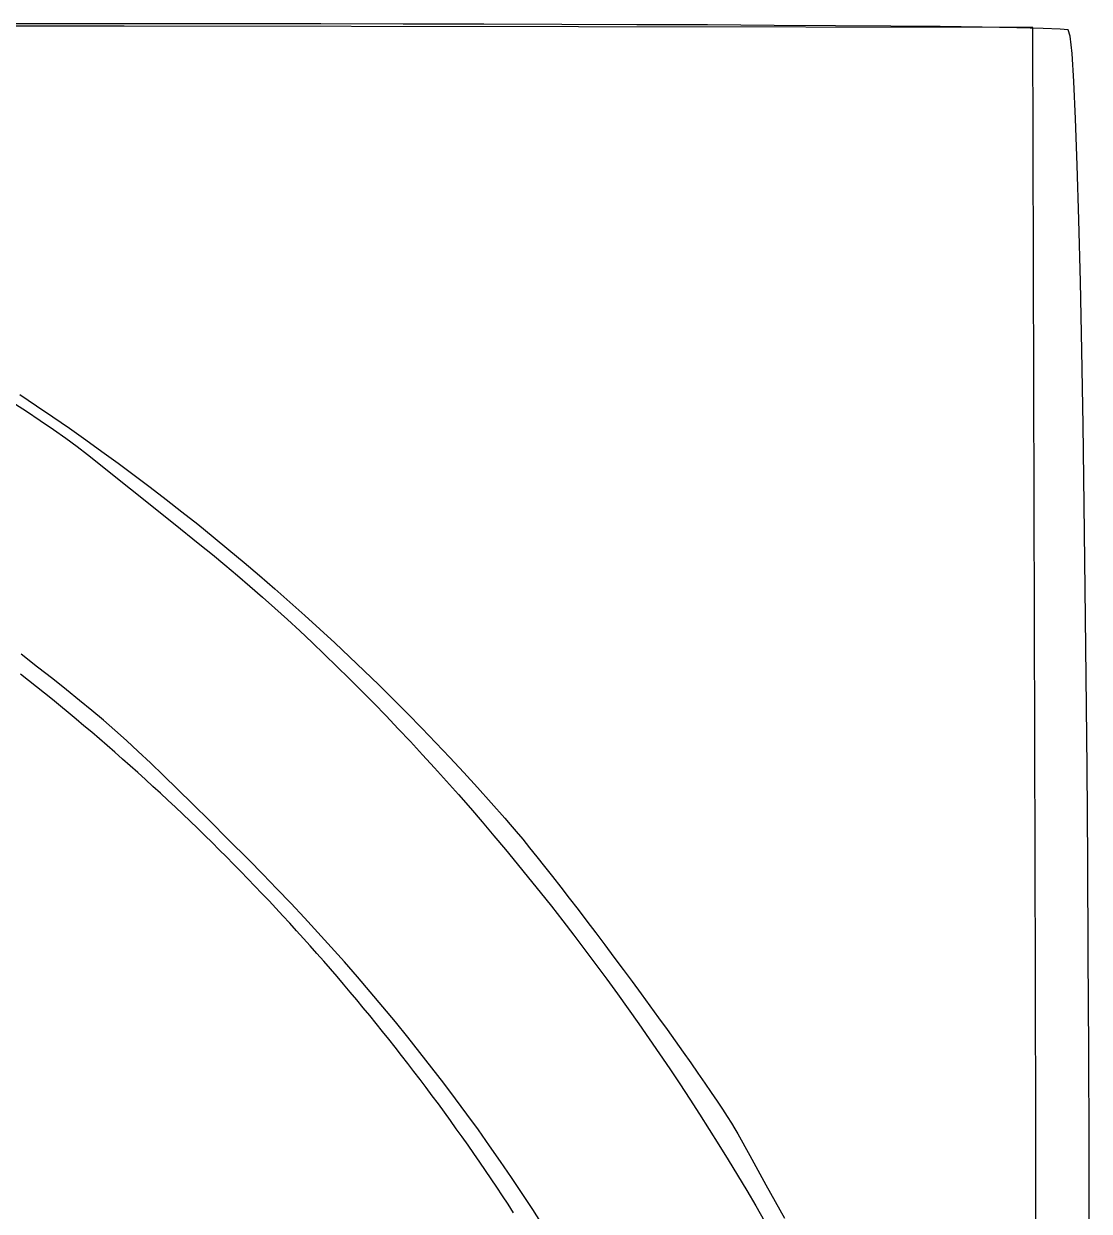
# Model space of a CAD drawing. Header units: inches. Extents: x -14 to 338, y 0 to 125.
# Drawn here: x 24.872 to 26.661, y 56.814 to 58.808 of the extents above; entities that cross this region are included whole.
import ezdxf

# ---------------------------------------------------------------- set-up
doc = ezdxf.new("R2010")
doc.units = ezdxf.units.IN
doc.layers.add('Bottom Overlay', color=54, linetype='Continuous')
doc.layers.add('Top Overlay', color=2, linetype='Continuous')

# ---------------------------------------------------------------- blocks, each defined once
blk = doc.blocks.new('IMPORTED_IMAGE_B_2')
at = {"layer": 'Bottom Overlay'}
for p, q in [((12.3209, -6.0527), (12.1799, -6.0528)), ((12.463, -6.0527), (12.3209, -6.0527)), ((12.3209, -6.0527), (12.3209, -6.0527)), ((12.605, -6.0528), (12.463, -6.0527)), ((12.463, -6.0527), (12.463, -6.0527)), ((12.7459, -6.0529), (12.605, -6.0528)), ((12.605, -6.0528), (12.605, -6.0528)), ((12.8845, -6.0532), (12.7459, -6.0529)), ((12.7459, -6.0529), (12.7459, -6.0529)), ((13.0199, -6.0535), (12.8845, -6.0532)), ((12.8845, -6.0532), (12.8845, -6.0532)), ((13.1509, -6.0538), (13.0199, -6.0535)), ((13.0199, -6.0535), (13.0199, -6.0535)), ((13.2765, -6.0543), (13.1509, -6.0538)), ((13.1509, -6.0538), (13.1509, -6.0538)), ((13.3956, -6.0548), (13.2765, -6.0543)), ((13.2765, -6.0543), (13.2765, -6.0543)), ((13.5072, -6.0554), (13.3956, -6.0548)), ((13.3956, -6.0548), (13.3956, -6.0548)), ((13.6102, -6.0561), (13.5072, -6.0554)), ((13.5072, -6.0554), (13.5072, -6.0554)), ((13.7035, -6.0568), (13.6102, -6.0561)), ((13.6102, -6.0561), (13.6102, -6.0561)), ((13.7861, -6.0576), (13.7035, -6.0568)), ((13.7035, -6.0568), (13.7035, -6.0568)), ((13.8569, -6.0585), (13.7861, -6.0576)), ((13.7861, -6.0576), (13.7861, -6.0576)), ((13.9149, -6.0594), (13.8569, -6.0585)), ((13.8569, -6.0585), (13.8569, -6.0585)), ((13.9589, -6.0605), (13.9149, -6.0594)), ((13.9149, -6.0594), (13.9149, -6.0594)), ((13.9879, -6.0616), (13.9589, -6.0605)), ((13.9589, -6.0605), (13.9589, -6.0605)), ((14.0009, -6.0627), (13.9879, -6.0616)), ((13.9879, -6.0616), (13.9879, -6.0616)), ((14.0043, -6.0734), (14.0009, -6.0627)), ((14.0009, -6.0627), (14.0009, -6.0627)), ((14.0076, -6.1027), (14.0043, -6.0734)), ((14.0043, -6.0734), (14.0043, -6.0734)), ((14.0107, -6.1495), (14.0076, -6.1027)), ((14.0076, -6.1027), (14.0076, -6.1027)), ((14.0137, -6.2125), (14.0107, -6.1495)), ((14.0107, -6.1495), (14.0107, -6.1495)), ((14.0165, -6.2904), (14.0137, -6.2125)), ((14.0137, -6.2125), (14.0137, -6.2125)), ((14.0192, -6.382), (14.0165, -6.2904)), ((14.0165, -6.2904), (14.0165, -6.2904)), ((14.0217, -6.4861), (14.0192, -6.382)), ((14.0192, -6.382), (14.0192, -6.382)), ((14.024, -6.6013), (14.0217, -6.4861)), ((14.0217, -6.4861), (14.0217, -6.4861)), ((14.0261, -6.7265), (14.024, -6.6013)), ((14.024, -6.6013), (14.024, -6.6013)), ((12.2404, -6.6757), (12.2683, -6.6943)), ((12.2683, -6.6943), (12.2683, -6.6943)), ((12.2683, -6.6943), (12.296, -6.7131)), ((12.296, -6.7131), (12.296, -6.7131)), ((12.296, -6.7131), (12.3236, -6.7322)), ((12.3236, -6.7322), (12.3236, -6.7322)), ((12.3236, -6.7322), (12.3511, -6.7515)), ((14.0281, -6.8604), (14.0261, -6.7265)), ((14.0261, -6.7265), (14.0261, -6.7265)), ((12.3511, -6.7515), (12.3511, -6.7515)), ((12.3511, -6.7515), (12.3784, -6.7711)), ((12.3784, -6.7711), (12.3784, -6.7711)), ((12.3784, -6.7711), (12.4056, -6.7909)), ((12.4056, -6.7909), (12.4056, -6.7909)), ((12.4056, -6.7909), (12.4326, -6.8109)), ((12.4326, -6.8109), (12.4326, -6.8109)), ((12.4326, -6.8109), (12.4594, -6.8312)), ((12.4594, -6.8312), (12.4594, -6.8312)), ((12.4594, -6.8312), (12.4861, -6.8517)), ((12.4861, -6.8517), (12.4861, -6.8517)), ((12.4861, -6.8517), (12.5127, -6.8724)), ((14.0298, -7.0018), (14.0281, -6.8604)), ((14.0281, -6.8604), (14.0281, -6.8604)), ((12.5127, -6.8724), (12.5127, -6.8724)), ((12.5127, -6.8724), (12.5391, -6.8934)), ((12.5391, -6.8934), (12.5391, -6.8934)), ((12.5391, -6.8934), (12.5653, -6.9146)), ((12.5653, -6.9146), (12.5653, -6.9146)), ((12.5653, -6.9146), (12.5914, -6.9361)), ((12.5914, -6.9361), (12.5914, -6.9361)), ((12.5914, -6.9361), (12.6173, -6.9577)), ((12.6173, -6.9577), (12.6173, -6.9577)), ((12.6173, -6.9577), (12.6431, -6.9797)), ((12.6431, -6.9797), (12.6431, -6.9797)), ((12.6431, -6.9797), (12.6687, -7.0018)), ((12.6687, -7.0018), (12.6687, -7.0018)), ((12.6687, -7.0018), (12.6941, -7.0242)), ((14.0314, -7.1493), (14.0298, -7.0018)), ((14.0298, -7.0018), (14.0298, -7.0018)), ((12.6941, -7.0242), (12.6941, -7.0242)), ((12.6941, -7.0242), (12.7193, -7.0468)), ((12.7193, -7.0468), (12.7193, -7.0468)), ((12.7193, -7.0468), (12.7444, -7.0696)), ((12.7444, -7.0696), (12.7444, -7.0696)), ((12.7444, -7.0696), (12.7694, -7.0927)), ((12.7694, -7.0927), (12.7694, -7.0927)), ((12.7694, -7.0927), (12.7941, -7.116)), ((12.2703, -7.1332), (12.2425, -7.1116)), ((12.7941, -7.116), (12.7941, -7.116)), ((12.7941, -7.116), (12.8187, -7.1395)), ((12.2956, -7.1531), (12.2703, -7.1332)), ((12.2703, -7.1332), (12.2703, -7.1332)), ((12.8187, -7.1395), (12.8187, -7.1395)), ((12.8187, -7.1395), (12.8431, -7.1632)), ((12.3189, -7.1716), (12.2956, -7.1531)), ((12.2956, -7.1531), (12.2956, -7.1531)), ((14.0328, -7.3019), (14.0314, -7.1493)), ((14.0314, -7.1493), (14.0314, -7.1493)), ((12.3406, -7.1892), (12.3189, -7.1716)), ((12.3189, -7.1716), (12.3189, -7.1716)), ((12.8431, -7.1632), (12.8431, -7.1632)), ((12.8431, -7.1632), (12.8674, -7.1872)), ((12.3611, -7.2061), (12.3406, -7.1892)), ((12.3406, -7.1892), (12.3406, -7.1892)), ((12.8674, -7.1872), (12.8674, -7.1872)), ((12.8674, -7.1872), (12.8915, -7.2114)), ((12.3808, -7.2227), (12.3611, -7.2061)), ((12.3611, -7.2061), (12.3611, -7.2061)), ((12.8915, -7.2114), (12.8915, -7.2114)), ((12.8915, -7.2114), (12.9154, -7.2358)), ((12.4001, -7.2395), (12.3808, -7.2227)), ((12.3808, -7.2227), (12.3808, -7.2227)), ((12.4195, -7.2568), (12.4001, -7.2395)), ((12.4001, -7.2395), (12.4001, -7.2395)), ((12.9154, -7.2358), (12.9154, -7.2358)), ((12.9154, -7.2358), (12.9391, -7.2604)), ((12.4393, -7.2749), (12.4195, -7.2568)), ((12.4195, -7.2568), (12.4195, -7.2568)), ((12.46, -7.2943), (12.4393, -7.2749)), ((12.4393, -7.2749), (12.4393, -7.2749)), ((12.9391, -7.2604), (12.9391, -7.2604)), ((12.9391, -7.2604), (12.9626, -7.2853)), ((12.4819, -7.3152), (12.46, -7.2943)), ((12.46, -7.2943), (12.46, -7.2943)), ((12.9626, -7.2853), (12.9626, -7.2853)), ((12.9626, -7.2853), (12.986, -7.3104)), ((12.5055, -7.3382), (12.4819, -7.3152)), ((12.4819, -7.3152), (12.4819, -7.3152)), ((12.986, -7.3104), (12.986, -7.3104)), ((12.986, -7.3104), (13.0092, -7.3357)), ((14.0339, -7.4581), (14.0328, -7.3019)), ((14.0328, -7.3019), (14.0328, -7.3019)), ((12.5312, -7.3635), (12.5055, -7.3382)), ((12.5055, -7.3382), (12.5055, -7.3382)), ((13.0092, -7.3357), (13.0092, -7.3357)), ((13.0092, -7.3357), (13.0322, -7.3612)), ((12.5594, -7.3915), (12.5312, -7.3635)), ((12.5312, -7.3635), (12.5312, -7.3635)), ((13.0322, -7.3612), (13.0322, -7.3612)), ((13.0322, -7.3612), (13.055, -7.3869)), ((12.5905, -7.4226), (12.5594, -7.3915)), ((12.5594, -7.3915), (12.5594, -7.3915)), ((13.055, -7.3869), (13.055, -7.3869)), ((13.055, -7.3869), (13.0642, -7.3975)), ((13.0642, -7.3975), (13.0642, -7.3975)), ((13.0642, -7.3975), (13.0742, -7.4093)), ((13.0742, -7.4093), (13.0742, -7.4093)), ((13.0742, -7.4093), (13.085, -7.4224)), ((12.6249, -7.4571), (12.5905, -7.4226)), ((12.5905, -7.4226), (12.5905, -7.4226)), ((13.085, -7.4224), (13.085, -7.4224)), ((13.085, -7.4224), (13.0966, -7.4366)), ((13.0966, -7.4366), (13.0966, -7.4366)), ((13.0966, -7.4366), (13.1089, -7.4519)), ((12.6487, -7.4813), (12.6249, -7.4571)), ((12.6249, -7.4571), (12.6249, -7.4571)), ((13.1089, -7.4519), (13.1089, -7.4519)), ((13.1089, -7.4519), (13.1217, -7.4681)), ((14.0349, -7.6168), (14.0339, -7.4581)), ((14.0339, -7.4581), (14.0339, -7.4581)), ((13.1217, -7.4681), (13.1217, -7.4681)), ((13.1217, -7.4681), (13.1351, -7.4851)), ((12.6722, -7.5055), (12.6487, -7.4813)), ((12.6487, -7.4813), (12.6487, -7.4813)), ((13.1351, -7.4851), (13.1351, -7.4851)), ((13.1351, -7.4851), (13.149, -7.5029)), ((12.6954, -7.5299), (12.6722, -7.5055)), ((12.6722, -7.5055), (12.6722, -7.5055)), ((13.149, -7.5029), (13.149, -7.5029)), ((13.149, -7.5029), (13.1633, -7.5214)), ((12.7184, -7.5544), (12.6954, -7.5299)), ((12.6954, -7.5299), (12.6954, -7.5299)), ((13.1633, -7.5214), (13.1633, -7.5214)), ((13.1633, -7.5214), (13.1779, -7.5404)), ((12.741, -7.579), (12.7184, -7.5544)), ((12.7184, -7.5544), (12.7184, -7.5544)), ((13.1779, -7.5404), (13.1779, -7.5404)), ((13.1779, -7.5404), (13.1928, -7.5599)), ((12.7634, -7.6038), (12.741, -7.579)), ((12.741, -7.579), (12.741, -7.579)), ((13.1928, -7.5599), (13.1928, -7.5599)), ((13.1928, -7.5599), (13.2078, -7.5798)), ((13.2078, -7.5798), (13.2078, -7.5798)), ((13.2078, -7.5798), (13.223, -7.6)), ((12.7855, -7.6286), (12.7634, -7.6038)), ((12.7634, -7.6038), (12.7634, -7.6038)), ((13.223, -7.6), (13.223, -7.6)), ((13.223, -7.6), (13.2383, -7.6205)), ((14.0357, -7.7767), (14.0349, -7.6168)), ((14.0349, -7.6168), (14.0349, -7.6168)), ((12.8074, -7.6536), (12.7855, -7.6286)), ((12.7855, -7.6286), (12.7855, -7.6286)), ((13.2383, -7.6205), (13.2383, -7.6205)), ((13.2383, -7.6205), (13.2536, -7.641)), ((12.8289, -7.6787), (12.8074, -7.6536)), ((12.8074, -7.6536), (12.8074, -7.6536)), ((13.2536, -7.641), (13.2536, -7.641)), ((13.2536, -7.641), (13.2688, -7.6615)), ((12.8502, -7.7039), (12.8289, -7.6787)), ((12.8289, -7.6787), (12.8289, -7.6787)), ((13.2688, -7.6615), (13.2688, -7.6615)), ((13.2688, -7.6615), (13.2838, -7.682)), ((13.2838, -7.682), (13.2838, -7.682)), ((13.2838, -7.682), (13.2986, -7.7023)), ((12.8712, -7.7293), (12.8502, -7.7039)), ((12.8502, -7.7039), (12.8502, -7.7039)), ((13.2986, -7.7023), (13.2986, -7.7023)), ((13.2986, -7.7023), (13.3132, -7.7223)), ((12.8919, -7.7548), (12.8712, -7.7293)), ((12.8712, -7.7293), (12.8712, -7.7293)), ((13.3132, -7.7223), (13.3132, -7.7223)), ((13.3132, -7.7223), (13.3274, -7.742)), ((12.9123, -7.7804), (12.8919, -7.7548)), ((12.8919, -7.7548), (12.8919, -7.7548)), ((13.3274, -7.742), (13.3274, -7.742)), ((13.3274, -7.742), (13.3412, -7.7613)), ((13.3412, -7.7613), (13.3412, -7.7613)), ((13.3412, -7.7613), (13.3545, -7.78)), ((14.0362, -7.9366), (14.0357, -7.7767)), ((14.0357, -7.7767), (14.0357, -7.7767)), ((12.9325, -7.8062), (12.9123, -7.7804)), ((12.9123, -7.7804), (12.9123, -7.7804)), ((13.3545, -7.78), (13.3545, -7.78)), ((13.3545, -7.78), (13.3673, -7.7981)), ((13.3673, -7.7981), (13.3673, -7.7981)), ((13.3673, -7.7981), (13.3794, -7.8155)), ((12.9524, -7.8321), (12.9325, -7.8062)), ((12.9325, -7.8062), (12.9325, -7.8062)), ((13.3794, -7.8155), (13.3794, -7.8155)), ((13.3794, -7.8155), (13.3909, -7.832)), ((12.9721, -7.8582), (12.9524, -7.8321)), ((12.9524, -7.8321), (12.9524, -7.8321)), ((13.3909, -7.832), (13.3909, -7.832)), ((13.3909, -7.832), (13.4016, -7.8477)), ((12.9914, -7.8844), (12.9721, -7.8582)), ((12.9721, -7.8582), (12.9721, -7.8582)), ((13.4016, -7.8477), (13.4016, -7.8477)), ((13.4016, -7.8477), (13.4115, -7.8623)), ((13.4115, -7.8623), (13.4115, -7.8623)), ((13.4115, -7.8623), (13.4205, -7.8759)), ((13.4205, -7.8759), (13.4205, -7.8759)), ((13.4205, -7.8759), (13.4285, -7.8883)), ((13.0105, -7.9107), (12.9914, -7.8844)), ((12.9914, -7.8844), (12.9914, -7.8844)), ((13.4285, -7.8883), (13.4285, -7.8883)), ((13.4285, -7.8883), (13.4355, -7.8994)), ((13.0293, -7.9372), (13.0105, -7.9107)), ((13.0105, -7.9107), (13.0105, -7.9107)), ((13.4355, -7.8994), (13.4355, -7.8994)), ((13.4355, -7.8994), (13.4414, -7.9091)), ((13.4414, -7.9091), (13.4414, -7.9091)), ((13.4414, -7.9091), (13.4462, -7.9174)), ((13.4462, -7.9174), (13.4462, -7.9174)), ((13.4462, -7.9174), (13.4663, -7.9538)), ((13.0479, -7.9638), (13.0293, -7.9372)), ((13.0293, -7.9372), (13.0293, -7.9372)), ((14.0365, -8.0952), (14.0362, -7.9366)), ((14.0362, -7.9366), (14.0362, -7.9366)), ((13.4663, -7.9538), (13.4663, -7.9538)), ((13.4663, -7.9538), (13.4936, -8.0031)), ((13.0662, -7.9905), (13.0479, -7.9638)), ((13.0479, -7.9638), (13.0479, -7.9638)), ((13.0842, -8.0175), (13.0662, -7.9905)), ((13.0662, -7.9905), (13.0662, -7.9905)), ((13.1019, -8.0445), (13.0842, -8.0175)), ((13.0842, -8.0175), (13.0842, -8.0175)), ((13.4936, -8.0031), (13.4936, -8.0031)), ((13.4936, -8.0031), (13.5247, -8.0589)), ((13.1194, -8.0718), (13.1019, -8.0445)), ((13.1019, -8.0445), (13.1019, -8.0445))]:
    blk.add_line(p, q, dxfattribs=at)
blk = doc.blocks.new('IMPORTED_IMAGE_B_3')
at = {"layer": 'Top Overlay'}
for p, q in [((12.2649, -6.0566), (12.123, -6.0564)), ((12.4157, -6.0568), (12.2649, -6.0566)), ((12.2649, -6.0566), (12.2649, -6.0566)), ((13.9416, -6.0593), (12.4157, -6.0568)), ((12.4157, -6.0568), (12.4157, -6.0568)), ((13.9462, -7.6533), (13.9416, -6.0593)), ((13.9416, -6.0593), (13.9416, -6.0593)), ((12.2268, -6.6877), (12.2514, -6.7037)), ((12.2514, -6.7037), (12.2514, -6.7037)), ((12.2514, -6.7037), (12.2747, -6.7193)), ((12.2747, -6.7193), (12.2747, -6.7193)), ((12.2747, -6.7193), (12.2968, -6.7344)), ((12.2968, -6.7344), (12.2968, -6.7344)), ((12.2968, -6.7344), (12.3174, -6.7489)), ((12.3174, -6.7489), (12.3174, -6.7489)), ((12.3174, -6.7489), (12.3365, -6.7628)), ((12.3365, -6.7628), (12.3365, -6.7628)), ((12.3365, -6.7628), (12.3541, -6.776)), ((12.3541, -6.776), (12.3541, -6.776)), ((12.3541, -6.776), (12.4985, -6.8918)), ((12.4985, -6.8918), (12.4985, -6.8918)), ((12.4985, -6.8918), (12.5429, -6.9273)), ((12.5429, -6.9273), (12.5429, -6.9273)), ((12.5429, -6.9273), (12.5638, -6.9443)), ((12.5638, -6.9443), (12.5638, -6.9443)), ((12.5638, -6.9443), (12.5848, -6.9616)), ((12.5848, -6.9616), (12.5848, -6.9616)), ((12.5848, -6.9616), (12.6058, -6.9793)), ((12.6058, -6.9793), (12.6058, -6.9793)), ((12.6058, -6.9793), (12.6268, -6.9973)), ((12.6268, -6.9973), (12.6268, -6.9973)), ((12.6268, -6.9973), (12.6478, -7.0156)), ((12.6478, -7.0156), (12.6478, -7.0156)), ((12.6478, -7.0156), (12.6688, -7.0343)), ((12.6688, -7.0343), (12.6688, -7.0343)), ((12.6688, -7.0343), (12.6897, -7.0532)), ((12.6897, -7.0532), (12.6897, -7.0532)), ((12.6897, -7.0532), (12.7106, -7.0725)), ((12.7106, -7.0725), (12.7106, -7.0725)), ((12.7106, -7.0725), (12.7315, -7.0921)), ((12.7315, -7.0921), (12.7315, -7.0921)), ((12.7315, -7.0921), (12.7523, -7.1119)), ((12.7523, -7.1119), (12.7523, -7.1119)), ((12.7523, -7.1119), (12.7731, -7.1321)), ((12.7731, -7.1321), (12.7731, -7.1321)), ((12.7731, -7.1321), (12.7938, -7.1525)), ((12.2551, -7.1557), (12.2416, -7.145)), ((12.2686, -7.1663), (12.2551, -7.1557)), ((12.2551, -7.1557), (12.2551, -7.1557)), ((12.7938, -7.1525), (12.7938, -7.1525)), ((12.7938, -7.1525), (12.8145, -7.1732)), ((12.2819, -7.1771), (12.2686, -7.1663)), ((12.2686, -7.1663), (12.2686, -7.1663)), ((12.2953, -7.1879), (12.2819, -7.1771)), ((12.2819, -7.1771), (12.2819, -7.1771)), ((12.8145, -7.1732), (12.8145, -7.1732)), ((12.8145, -7.1732), (12.8351, -7.1941)), ((12.3086, -7.1987), (12.2953, -7.1879)), ((12.2953, -7.1879), (12.2953, -7.1879)), ((12.3218, -7.2097), (12.3086, -7.1987)), ((12.3086, -7.1987), (12.3086, -7.1987)), ((12.8351, -7.1941), (12.8351, -7.1941)), ((12.8351, -7.1941), (12.8556, -7.2153)), ((12.335, -7.2206), (12.3218, -7.2097)), ((12.3218, -7.2097), (12.3218, -7.2097)), ((12.8556, -7.2153), (12.8556, -7.2153)), ((12.8556, -7.2153), (12.8761, -7.2368)), ((12.3481, -7.2317), (12.335, -7.2206)), ((12.335, -7.2206), (12.335, -7.2206)), ((12.3612, -7.2428), (12.3481, -7.2317)), ((12.3481, -7.2317), (12.3481, -7.2317)), ((12.8761, -7.2368), (12.8761, -7.2368)), ((12.8761, -7.2368), (12.8965, -7.2585)), ((12.3743, -7.2539), (12.3612, -7.2428)), ((12.3612, -7.2428), (12.3612, -7.2428)), ((12.3872, -7.2651), (12.3743, -7.2539)), ((12.3743, -7.2539), (12.3743, -7.2539)), ((12.8965, -7.2585), (12.8965, -7.2585)), ((12.8965, -7.2585), (12.9168, -7.2804)), ((12.4002, -7.2764), (12.3872, -7.2651)), ((12.3872, -7.2651), (12.3872, -7.2651)), ((12.413, -7.2877), (12.4002, -7.2764)), ((12.4002, -7.2764), (12.4002, -7.2764)), ((12.4258, -7.2991), (12.413, -7.2877)), ((12.413, -7.2877), (12.413, -7.2877)), ((12.4386, -7.3105), (12.4258, -7.2991)), ((12.4258, -7.2991), (12.4258, -7.2991)), ((12.9168, -7.2804), (12.9168, -7.2804)), ((12.9168, -7.2804), (12.937, -7.3026)), ((12.4513, -7.322), (12.4386, -7.3105)), ((12.4386, -7.3105), (12.4386, -7.3105)), ((12.937, -7.3026), (12.937, -7.3026)), ((12.937, -7.3026), (12.9572, -7.325)), ((12.464, -7.3336), (12.4513, -7.322)), ((12.4513, -7.322), (12.4513, -7.322)), ((12.4766, -7.3452), (12.464, -7.3336)), ((12.464, -7.3336), (12.464, -7.3336)), ((12.9572, -7.325), (12.9572, -7.325)), ((12.9572, -7.325), (12.9772, -7.3475)), ((12.4891, -7.3569), (12.4766, -7.3452)), ((12.4766, -7.3452), (12.4766, -7.3452)), ((12.5016, -7.3686), (12.4891, -7.3569)), ((12.4891, -7.3569), (12.4891, -7.3569)), ((12.9772, -7.3475), (12.9772, -7.3475)), ((12.9772, -7.3475), (12.9971, -7.3703)), ((12.514, -7.3803), (12.5016, -7.3686)), ((12.5016, -7.3686), (12.5016, -7.3686)), ((12.9971, -7.3703), (12.9971, -7.3703)), ((12.9971, -7.3703), (13.017, -7.3933)), ((12.5264, -7.3922), (12.514, -7.3803)), ((12.514, -7.3803), (12.514, -7.3803)), ((12.5387, -7.4041), (12.5264, -7.3922)), ((12.5264, -7.3922), (12.5264, -7.3922)), ((13.017, -7.3933), (13.017, -7.3933)), ((13.017, -7.3933), (13.0367, -7.4165)), ((12.551, -7.416), (12.5387, -7.4041)), ((12.5387, -7.4041), (12.5387, -7.4041)), ((12.5632, -7.428), (12.551, -7.416)), ((12.551, -7.416), (12.551, -7.416)), ((13.0367, -7.4165), (13.0367, -7.4165)), ((13.0367, -7.4165), (13.0562, -7.4399)), ((12.5754, -7.4401), (12.5632, -7.428)), ((12.5632, -7.428), (12.5632, -7.428)), ((12.5875, -7.4522), (12.5754, -7.4401)), ((12.5754, -7.4401), (12.5754, -7.4401)), ((12.5995, -7.4643), (12.5875, -7.4522)), ((12.5875, -7.4522), (12.5875, -7.4522)), ((13.0562, -7.4399), (13.0562, -7.4399)), ((13.0562, -7.4399), (13.0757, -7.4635)), ((12.6115, -7.4765), (12.5995, -7.4643)), ((12.5995, -7.4643), (12.5995, -7.4643)), ((12.6234, -7.4888), (12.6115, -7.4765)), ((12.6115, -7.4765), (12.6115, -7.4765)), ((13.0757, -7.4635), (13.0757, -7.4635)), ((13.0757, -7.4635), (13.095, -7.4872)), ((12.6353, -7.5011), (12.6234, -7.4888)), ((12.6234, -7.4888), (12.6234, -7.4888)), ((13.095, -7.4872), (13.095, -7.4872)), ((13.095, -7.4872), (13.1142, -7.5111)), ((12.6471, -7.5135), (12.6353, -7.5011)), ((12.6353, -7.5011), (12.6353, -7.5011)), ((12.6589, -7.5259), (12.6471, -7.5135)), ((12.6471, -7.5135), (12.6471, -7.5135)), ((13.1142, -7.5111), (13.1142, -7.5111)), ((13.1142, -7.5111), (13.1333, -7.5351)), ((12.6706, -7.5384), (12.6589, -7.5259)), ((12.6589, -7.5259), (12.6589, -7.5259)), ((12.6822, -7.551), (12.6706, -7.5384)), ((12.6706, -7.5384), (12.6706, -7.5384)), ((13.1333, -7.5351), (13.1333, -7.5351)), ((13.1333, -7.5351), (13.1522, -7.5593)), ((12.6938, -7.5635), (12.6822, -7.551)), ((12.6822, -7.551), (12.6822, -7.551)), ((12.7053, -7.5762), (12.6938, -7.5635)), ((12.6938, -7.5635), (12.6938, -7.5635)), ((12.7168, -7.5889), (12.7053, -7.5762)), ((12.7053, -7.5762), (12.7053, -7.5762)), ((13.1522, -7.5593), (13.1522, -7.5593)), ((13.1522, -7.5593), (13.1709, -7.5837)), ((12.7282, -7.6016), (12.7168, -7.5889)), ((12.7168, -7.5889), (12.7168, -7.5889)), ((13.1709, -7.5837), (13.1709, -7.5837)), ((13.1709, -7.5837), (13.1895, -7.6081)), ((12.7395, -7.6144), (12.7282, -7.6016)), ((12.7282, -7.6016), (12.7282, -7.6016)), ((12.7508, -7.6273), (12.7395, -7.6144)), ((12.7395, -7.6144), (12.7395, -7.6144)), ((13.1895, -7.6081), (13.1895, -7.6081)), ((13.1895, -7.6081), (13.208, -7.6328)), ((12.762, -7.6402), (12.7508, -7.6273)), ((12.7508, -7.6273), (12.7508, -7.6273)), ((13.208, -7.6328), (13.208, -7.6328)), ((13.208, -7.6328), (13.2262, -7.6575)), ((12.7732, -7.6531), (12.762, -7.6402)), ((12.762, -7.6402), (12.762, -7.6402)), ((12.7843, -7.6661), (12.7732, -7.6531)), ((12.7732, -7.6531), (12.7732, -7.6531)), ((13.2262, -7.6575), (13.2262, -7.6575)), ((13.2262, -7.6575), (13.2443, -7.6823)), ((13.9464, -7.7025), (13.9462, -7.6533)), ((13.9462, -7.6533), (13.9462, -7.6533)), ((12.7953, -7.6792), (12.7843, -7.6661)), ((12.7843, -7.6661), (12.7843, -7.6661)), ((12.8063, -7.6923), (12.7953, -7.6792)), ((12.7953, -7.6792), (12.7953, -7.6792)), ((12.8172, -7.7054), (12.8063, -7.6923)), ((12.8063, -7.6923), (12.8063, -7.6923)), ((13.2443, -7.6823), (13.2443, -7.6823)), ((13.2443, -7.6823), (13.2622, -7.7073)), ((12.8281, -7.7186), (12.8172, -7.7054)), ((12.8172, -7.7054), (12.8172, -7.7054)), ((12.8389, -7.7319), (12.8281, -7.7186)), ((12.8281, -7.7186), (12.8281, -7.7186)), ((13.2622, -7.7073), (13.2622, -7.7073)), ((13.2622, -7.7073), (13.2799, -7.7323)), ((13.9468, -7.869), (13.9464, -7.7025)), ((13.9464, -7.7025), (13.9464, -7.7025)), ((12.8496, -7.7452), (12.8389, -7.7319)), ((12.8389, -7.7319), (12.8389, -7.7319)), ((13.2799, -7.7323), (13.2799, -7.7323)), ((13.2799, -7.7323), (13.2975, -7.7575)), ((12.8603, -7.7585), (12.8496, -7.7452)), ((12.8496, -7.7452), (12.8496, -7.7452)), ((12.8709, -7.7719), (12.8603, -7.7585)), ((12.8603, -7.7585), (12.8603, -7.7585)), ((13.2975, -7.7575), (13.2975, -7.7575)), ((13.2975, -7.7575), (13.3148, -7.7827)), ((12.8814, -7.7854), (12.8709, -7.7719)), ((12.8709, -7.7719), (12.8709, -7.7719)), ((12.8919, -7.7989), (12.8814, -7.7854)), ((12.8814, -7.7854), (12.8814, -7.7854)), ((13.3148, -7.7827), (13.3148, -7.7827)), ((13.3148, -7.7827), (13.332, -7.808)), ((12.9023, -7.8124), (12.8919, -7.7989)), ((12.8919, -7.7989), (12.8919, -7.7989)), ((12.9127, -7.826), (12.9023, -7.8124)), ((12.9023, -7.8124), (12.9023, -7.8124)), ((13.332, -7.808), (13.332, -7.808)), ((13.332, -7.808), (13.3489, -7.8334)), ((12.923, -7.8396), (12.9127, -7.826)), ((12.9127, -7.826), (12.9127, -7.826)), ((13.3489, -7.8334), (13.3489, -7.8334)), ((13.3489, -7.8334), (13.3656, -7.8588)), ((12.9332, -7.8533), (12.923, -7.8396)), ((12.923, -7.8396), (12.923, -7.8396)), ((12.9434, -7.8671), (12.9332, -7.8533)), ((12.9332, -7.8533), (12.9332, -7.8533)), ((12.9535, -7.8809), (12.9434, -7.8671)), ((12.9434, -7.8671), (12.9434, -7.8671)), ((13.3656, -7.8588), (13.3656, -7.8588)), ((13.3656, -7.8588), (13.3821, -7.8843)), ((13.947, -8.0259), (13.9468, -7.869)), ((13.9468, -7.869), (13.9468, -7.869)), ((12.9635, -7.8947), (12.9535, -7.8809)), ((12.9535, -7.8809), (12.9535, -7.8809)), ((12.9735, -7.9086), (12.9635, -7.8947)), ((12.9635, -7.8947), (12.9635, -7.8947)), ((13.3821, -7.8843), (13.3821, -7.8843)), ((13.3821, -7.8843), (13.3984, -7.9099)), ((12.9834, -7.9225), (12.9735, -7.9086)), ((12.9735, -7.9086), (12.9735, -7.9086)), ((13.3984, -7.9099), (13.3984, -7.9099)), ((13.3984, -7.9099), (13.4145, -7.9355)), ((12.9933, -7.9365), (12.9834, -7.9225)), ((12.9834, -7.9225), (12.9834, -7.9225)), ((13.0031, -7.9505), (12.9933, -7.9365)), ((12.9933, -7.9365), (12.9933, -7.9365)), ((13.4145, -7.9355), (13.4145, -7.9355)), ((13.4145, -7.9355), (13.4303, -7.9611)), ((13.0128, -7.9646), (13.0031, -7.9505)), ((13.0031, -7.9505), (13.0031, -7.9505)), ((13.0224, -7.9787), (13.0128, -7.9646)), ((13.0128, -7.9646), (13.0128, -7.9646)), ((13.4303, -7.9611), (13.4303, -7.9611)), ((13.4303, -7.9611), (13.4459, -7.9868)), ((13.032, -7.9928), (13.0224, -7.9787)), ((13.0224, -7.9787), (13.0224, -7.9787)), ((13.0415, -8.007), (13.032, -7.9928)), ((13.032, -7.9928), (13.032, -7.9928)), ((13.4459, -7.9868), (13.4459, -7.9868)), ((13.4459, -7.9868), (13.4612, -8.0125)), ((13.051, -8.0213), (13.0415, -8.007)), ((13.0415, -8.007), (13.0415, -8.007)), ((13.4612, -8.0125), (13.4612, -8.0125)), ((13.4612, -8.0125), (13.4763, -8.0382)), ((13.0604, -8.0356), (13.051, -8.0213)), ((13.051, -8.0213), (13.051, -8.0213)), ((13.0697, -8.0499), (13.0604, -8.0356)), ((13.0604, -8.0356), (13.0604, -8.0356)), ((13.9471, -8.1735), (13.947, -8.0259)), ((13.947, -8.0259), (13.947, -8.0259)), ((13.4763, -8.0382), (13.4763, -8.0382)), ((13.4763, -8.0382), (13.4912, -8.0639))]:
    blk.add_line(p, q, dxfattribs=at)

msp = doc.modelspace()

# ---------------------------------------------------------------- block references
for name in ['IMPORTED_IMAGE_B_2', 'IMPORTED_IMAGE_B_3']:
    msp.add_blockref(name, (12.6249, 64.8609))

doc.saveas('drawing.dxf')
